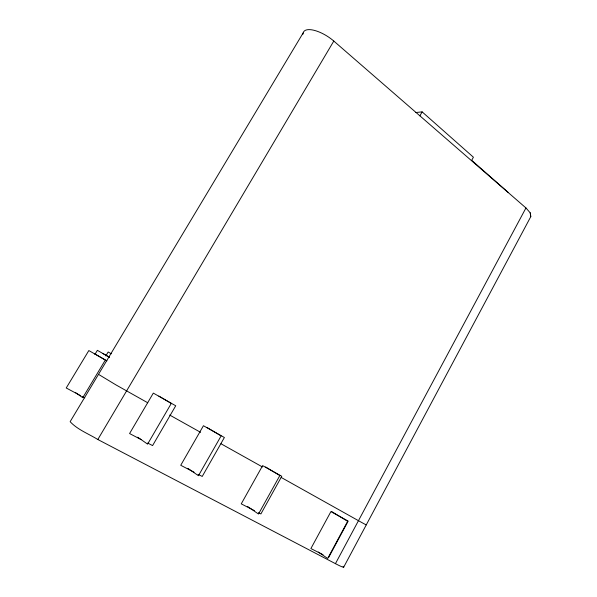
<?xml version="1.0" encoding="UTF-8"?>
<svg xmlns="http://www.w3.org/2000/svg" width="597" height="597" viewBox="0 0 597 597"><rect width="100%" height="100%" fill="white"/><g stroke="black" fill="none" stroke-linecap="round" stroke-linejoin="round"><path stroke-width="0.9" d="M302.731 34.596L303.224 32.805A22.47 8.933 32.5 0 1 333.798 41.059L525.957 207.957L530.263 212.905L530.77 216.681L343.7 567.15M303.224 32.805L70.133 421.683C77.513 429.698 88.602 433.788 97.818 439.504L335.439 563.658L525.957 207.957M328.611 557.523L348.185 521.106L330.902 511.614L310.895 548.553L323.022 554.695M419.9 115.833L422.139 111.878L473.406 157.205L471.697 160.302L508.054 192.316M97.818 439.504L333.798 41.059M105.826 355.894L108.169 351.991L111.296 353.79M95.005 354.267L97.371 350.335L109.393 357.23M415.796 112.512L422.139 111.878M254.397 510.614L241.255 503.861L262.62 465.63L281.769 476.279L260.889 513.95L258.456 512.704M194.025 472.19L180.734 465.279L203.435 425.728L224.382 437.497L202.219 476.451L198.122 474.324M141.183 439.623L129.579 433.541L153.317 393.102L175.727 405.773L152.578 445.593L147.69 443.034M80.782 395.744L66.23 387.99L88.834 350.558L106.938 360.879M82.379 396.595L84.767 397.871M147.743 402.766L115.967 384.908L98.505 374.349M169.705 415.057L200.622 432.355M220.965 443.743L262.456 466.958M281.165 477.428L358.461 520.681A22.298 0.381 30 0 0 366.282 524.845M102.714 353.417L109.303 357.17M94.639 353.812L105.341 360.028L82.767 397.684L75.423 392.527M158.847 396.08L171.287 403.43L147.586 444.131L137.713 437.183M207.055 427.519L221.121 435.907L198.45 475.705L187.839 468.317M265.635 466.988L279.829 475.563L258.501 514.024L247.568 506.472M331.753 511.592L347.655 521.315L327.686 558.464L318.291 552.024M530.218 212.853L530.77 216.681M343.074 566.262A22.47 1.485 30.5 0 1 335.439 563.658"/></g></svg>
